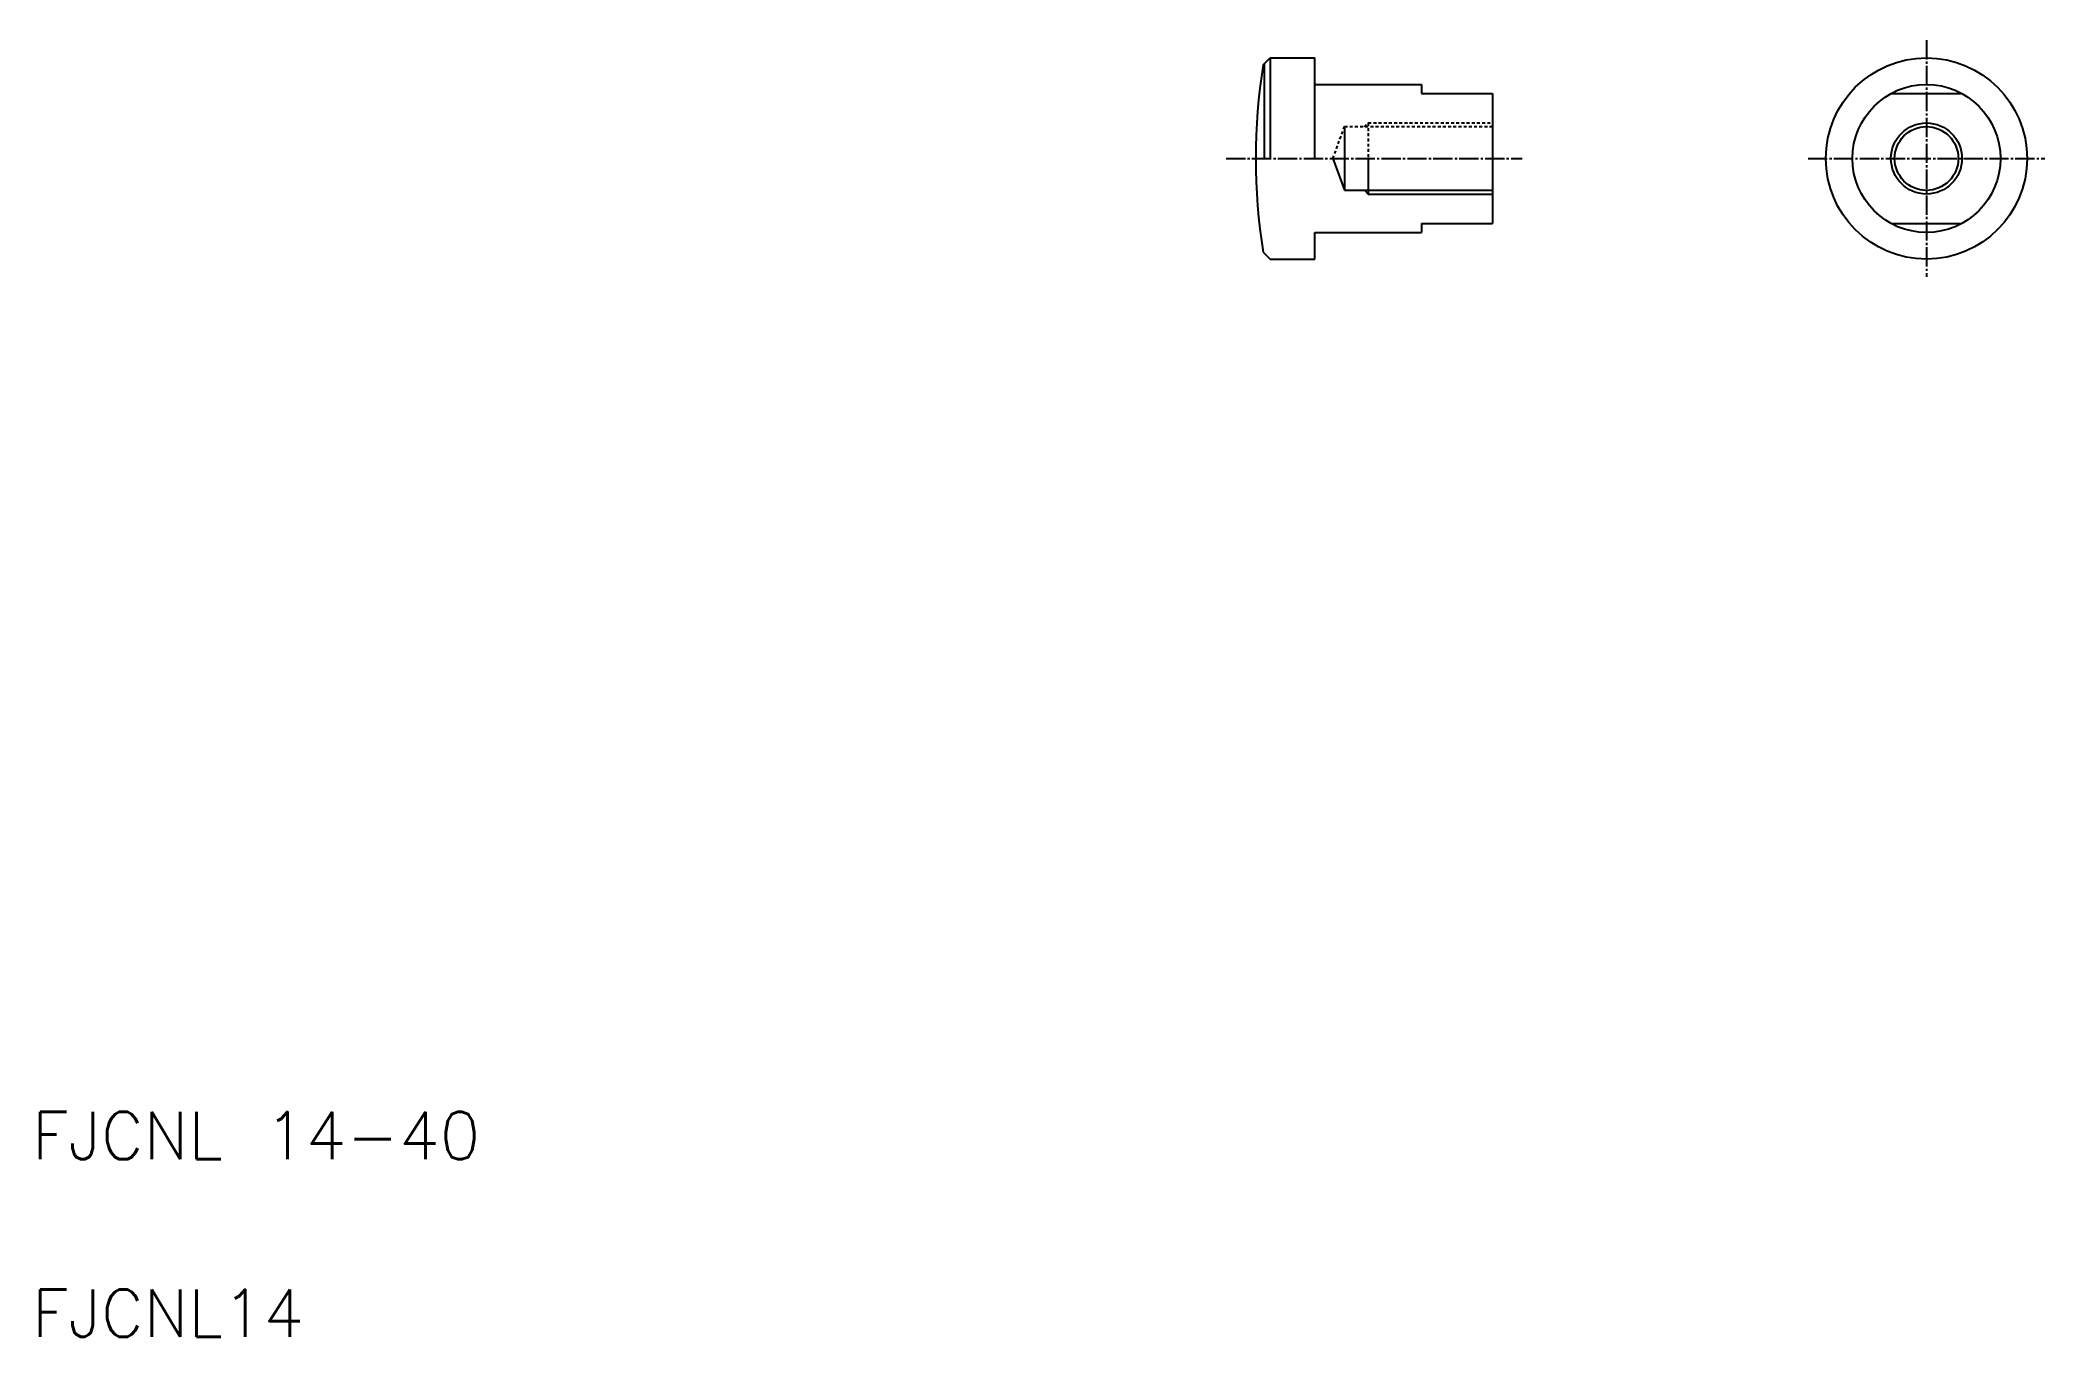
# Model space of a CAD drawing. Extents: x 21 to 360, y 20 to 239.
import ezdxf

# ---------------------------------------------------------------- set-up
doc = ezdxf.new("R2010")
doc.units = 0
doc.header["$LTSCALE"] = 0.25
doc.linetypes.add('CENTER', pattern=[17.5, 13, -1.5, 1.5, -1.5])
doc.linetypes.add('DASHED', pattern=[3.5, 2, -1.5])
doc.layers.get('0').update_dxf_attribs({"linetype": 'CONTINUOUS'})
doc.layers.add('CENTER', color=1, linetype='CENTER')
doc.styles.get("Standard").update_dxf_attribs({"font": 'txt.shx'})

msp = doc.modelspace()

# ---------------------------------------------------------------- linework, layer by layer
for p, q in [((227.94, 234.87), (229.14, 236.07)), ((228.14, 219.07), (228.14, 235.07)), ((229.14, 236.07), (236.68, 236.07)), ((229.14, 236.07), (229.14, 219.07)), ((236.68, 219.07), (236.68, 236.07)), ((236.68, 231.57), (254.68, 231.57)), ((254.68, 231.57), (254.68, 230.07)), ((254.68, 230.07), (266.68, 230.07)), ((266.68, 230.07), (266.68, 208.07)), ((334.04, 230.07), (345.91, 230.07)), ((241.68, 224.45), (241.68, 219.07)), ((266.68, 224.57), (266.68, 224.57)), ((239.72, 219.07), (241.68, 213.7)), ((241.68, 219.07), (241.68, 213.7)), ((245.68, 219.07), (245.68, 213.07)), ((266.68, 219.07), (266.68, 219.07)), ((241.68, 213.7), (266.68, 213.7)), ((236.68, 206.57), (254.68, 206.57)), ((236.68, 202.07), (236.68, 206.57)), ((254.68, 208.07), (266.68, 208.07)), ((254.68, 208.07), (254.68, 206.57)), ((334.04, 208.07), (345.91, 208.07)), ((227.94, 203.27), (229.14, 202.07)), ((229.14, 202.07), (236.68, 202.07))]:
    msp.add_line(p, q)
at = {"color": 3, "linetype": 'DASHED'}
for p, q in [((239.72, 219.07), (241.68, 224.45)), ((241.68, 224.45), (266.68, 224.45)), ((245.06, 224.45), (245.68, 225.07)), ((245.68, 225.07), (266.68, 225.07)), ((245.68, 225.07), (245.68, 219.07))]:
    msp.add_line(p, q, dxfattribs=at)
at = {"color": 3}
for p, q in [((245.06, 213.7), (245.68, 213.07)), ((245.68, 213.07), (266.68, 213.07))]:
    msp.add_line(p, q, dxfattribs=at)
for radius in [17, 12.5, 5.38]:
    msp.add_circle((339.97, 219.07), radius)
msp.add_circle((339.97, 219.07), 6, dxfattribs=at)
msp.add_arc((326.68, 219.07), 100, 170.9088, 189.0912)
at = {"layer": 'CENTER', "color": 1, "linetype": 'CENTER'}
for p, q in [((339.97, 239.07), (339.97, 199.07)), ((221.68, 219.07), (271.68, 219.07)), ((319.97, 219.07), (359.97, 219.07))]:
    msp.add_line(p, q, dxfattribs=at)

# ---------------------------------------------------------------- texts
for s, p in [('FJCNL 14-40', (20, 50)), ('FJCNL14', (20, 20))]:
    msp.add_text(s, height=8).set_placement(p)

doc.saveas('drawing.dxf')
